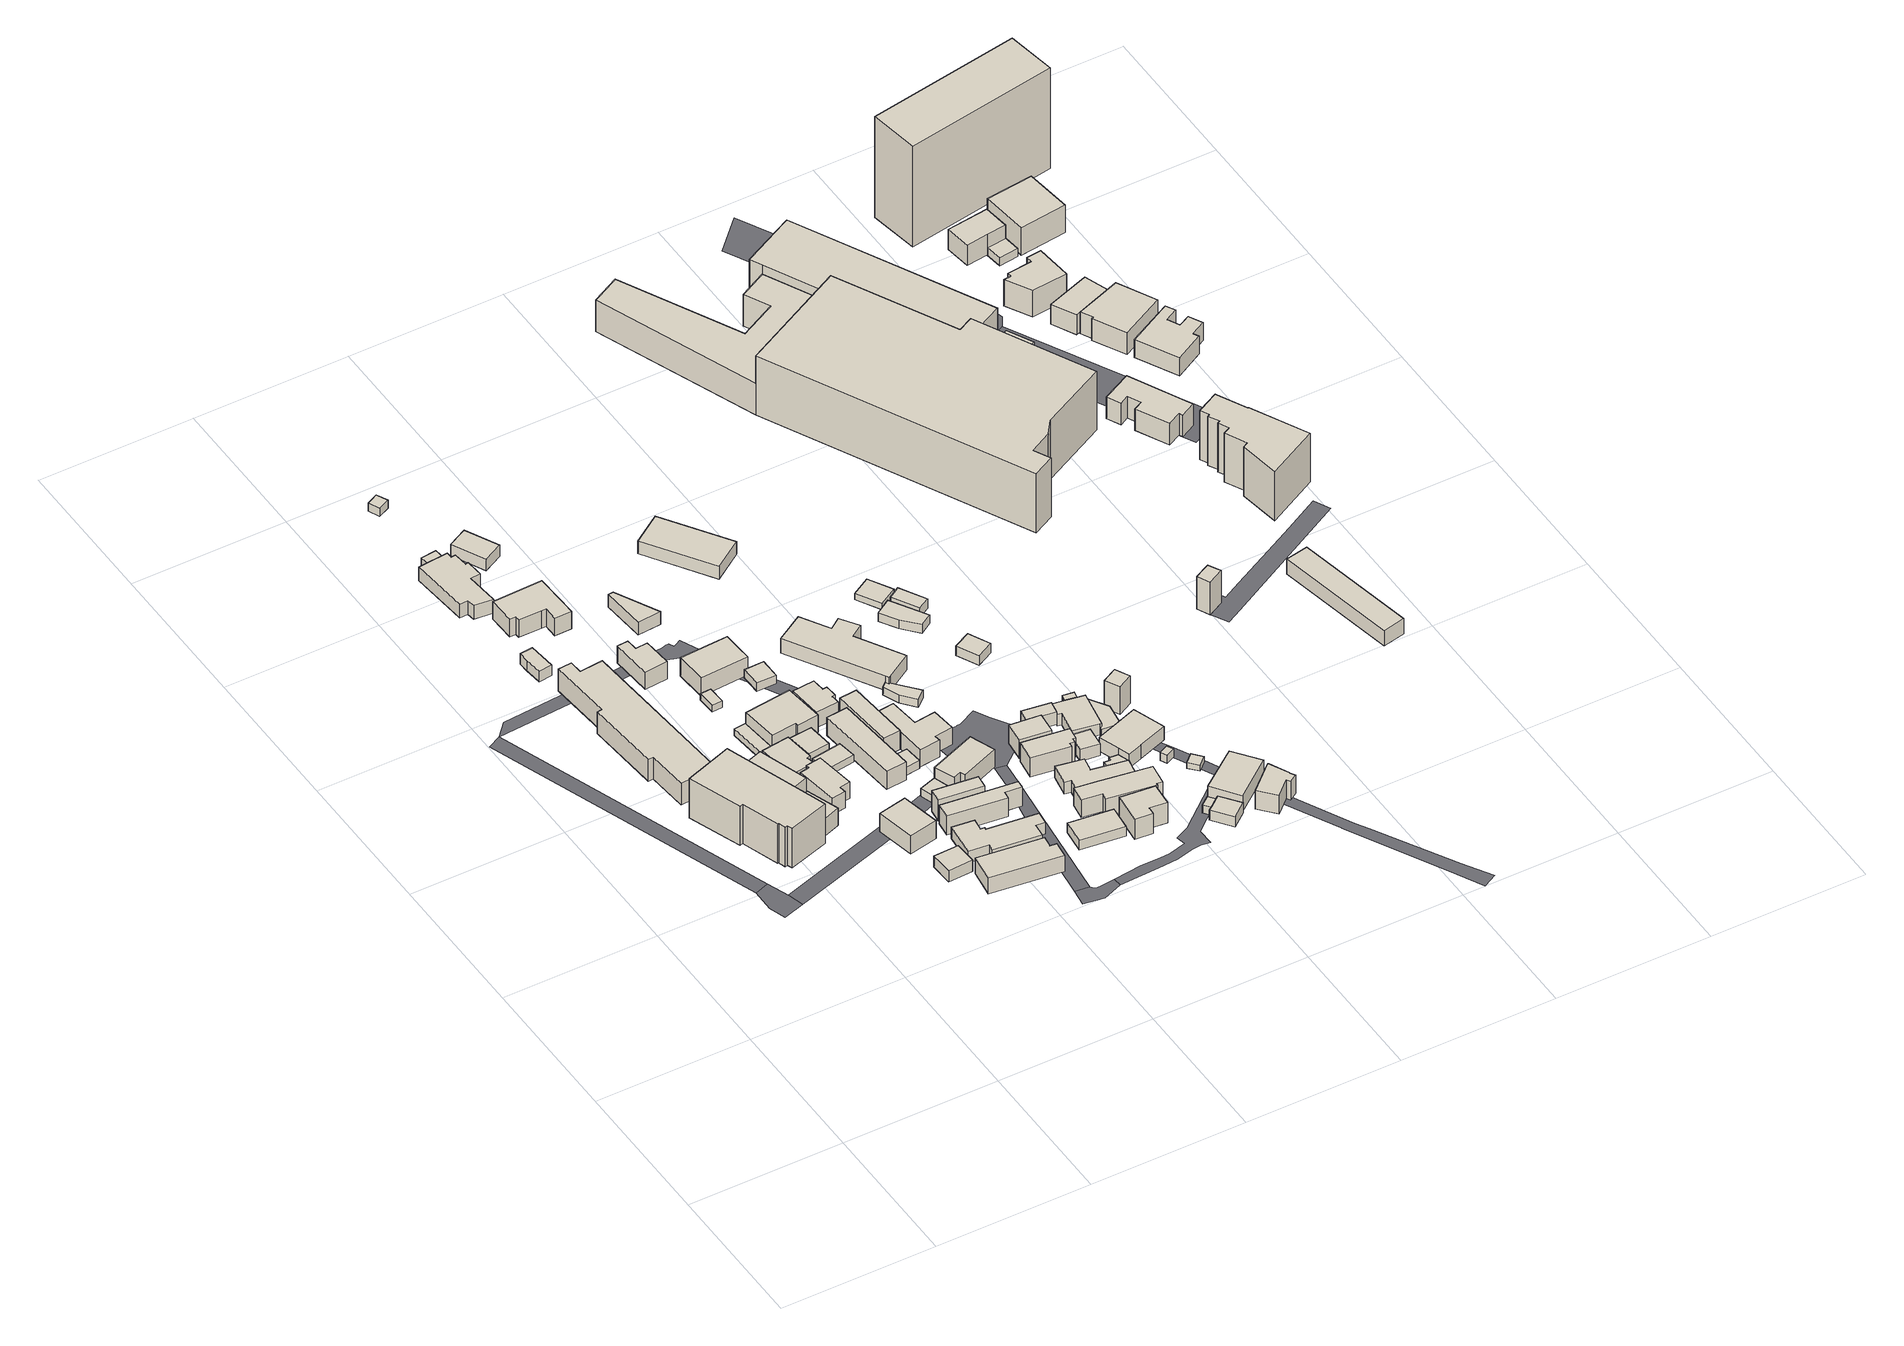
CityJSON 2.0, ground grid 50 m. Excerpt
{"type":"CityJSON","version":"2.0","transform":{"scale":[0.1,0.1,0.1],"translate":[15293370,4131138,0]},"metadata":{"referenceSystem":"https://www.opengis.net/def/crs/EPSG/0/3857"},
"CityObjects":{
"building1":{"type":"Building","attributes":{"measured_height":20.7,"year_of_construction":1970,"storeys_above_ground":4,"usage":"宿泊施設","districts_and_zones_type":"商業地域"},"geometry":[{"type":"Solid","lod":"1","boundaries":[[[[0,1,2,3,4,5,6,7,8,9,10,11]],[[0,11,12,13]],[[11,10,14,12]],[[10,9,15,14]],[[9,8,16,15]],[[8,7,17,16]],[[7,6,18,17]],[[6,5,19,18]],[[5,4,20,19]],[[4,3,21,20]],[[3,2,22,21]],[[2,1,23,22]],[[1,0,13,23]],[[13,12,14,15,16,17,18,19,20,21,22,23]]]]}]},
"building2":{"type":"Building","attributes":{"measured_height":8.9,"year_of_construction":1987,"storeys_above_ground":2,"usage":"宿泊施設","districts_and_zones_type":"商業地域"},"geometry":[{"type":"Solid","lod":"1","boundaries":[[[[24,25,26,27,28,29,30,31,32,33]],[[24,33,34,35]],[[33,32,36,34]],[[32,31,37,36]],[[31,30,38,37]],[[30,29,39,38]],[[29,28,40,39]],[[28,27,41,40]],[[27,26,42,41]],[[26,25,43,42]],[[25,24,35,43]],[[35,34,36,37,38,39,40,41,42,43]]]]}]},
"building3":{"type":"Building","attributes":{"measured_height":4.2,"year_of_construction":1978,"storeys_above_ground":2,"usage":"住宅","districts_and_zones_type":"商業地域"},"geometry":[{"type":"Solid","lod":"1","boundaries":[[[[44,45,46,47,48]],[[44,48,49,50]],[[48,47,51,49]],[[47,46,52,51]],[[46,45,53,52]],[[45,44,50,53]],[[50,49,51,52,53]]]]}]},
"building4":{"type":"Building","attributes":{"measured_height":11,"year_of_construction":1960,"storeys_above_ground":2,"usage":"業務施設","districts_and_zones_type":"商業地域"},"geometry":[{"type":"Solid","lod":"1","boundaries":[[[[54,55,56,57]],[[54,57,58,59]],[[57,56,60,58]],[[56,55,61,60]],[[55,54,59,61]],[[59,58,60,61]]]]}]},
"building5":{"type":"Building","attributes":{"measured_height":10.6,"year_of_construction":1967,"storeys_above_ground":2,"usage":"業務施設","districts_and_zones_type":"商業地域"},"geometry":[{"type":"Solid","lod":"1","boundaries":[[[[62,63,64,65]],[[62,65,66,67]],[[65,64,68,66]],[[64,63,69,68]],[[63,62,67,69]],[[67,66,68,69]]]]}]},
"building6":{"type":"Building","attributes":{"measured_height":8.3},"geometry":[{"type":"Solid","lod":"1","boundaries":[[[[70,71,72,73,74,75,76,77,78,79,80,81]],[[70,81,82,83]],[[81,80,84,82]],[[80,79,85,84]],[[79,78,86,85]],[[78,77,87,86]],[[77,76,88,87]],[[76,75,89,88]],[[75,74,90,89]],[[74,73,91,90]],[[73,72,92,91]],[[72,71,93,92]],[[71,70,83,93]],[[83,82,84,85,86,87,88,89,90,91,92,93]]]]}]},
"building7":{"type":"Building","attributes":{"measured_height":3.2},"geometry":[{"type":"Solid","lod":"1","boundaries":[[[[94,95,96,97]],[[94,97,98,99]],[[97,96,100,98]],[[96,95,101,100]],[[95,94,99,101]],[[99,98,100,101]]]]}]},
"building8":{"type":"Building","attributes":{"measured_height":7.7,"year_of_construction":1995,"storeys_above_ground":2,"usage":"住宅","districts_and_zones_type":"商業地域"},"geometry":[{"type":"Solid","lod":"1","boundaries":[[[[102,103,104,105,106,107,108,109,110]],[[102,110,111,112]],[[110,109,113,111]],[[109,108,114,113]],[[108,107,115,114]],[[107,106,116,115]],[[106,105,117,116]],[[105,104,118,117]],[[104,103,119,118]],[[103,102,112,119]],[[112,111,113,114,115,116,117,118,119]]]]}]},
"building9":{"type":"Building","attributes":{"measured_height":6.5,"year_of_construction":1982,"storeys_above_ground":2,"usage":"住宅","districts_and_zones_type":"商業地域"},"geometry":[{"type":"Solid","lod":"1","boundaries":[[[[120,121,122,123,124,125,126,127]],[[120,127,128,129]],[[127,126,130,128]],[[126,125,131,130]],[[125,124,132,131]],[[124,123,133,132]],[[123,122,134,133]],[[122,121,135,134]],[[121,120,129,135]],[[129,128,130,131,132,133,134,135]]]]}]},
"building10":{"type":"Building","attributes":{"measured_height":4.7,"year_of_construction":1951,"storeys_above_ground":1,"usage":"住宅","districts_and_zones_type":"商業地域"},"geometry":[{"type":"Solid","lod":"1","boundaries":[[[[136,137,138,139]],[[136,139,140,141]],[[139,138,142,140]],[[138,137,143,142]],[[137,136,141,143]],[[141,140,142,143]]]]}]},
"building11":{"type":"Building","attributes":{"measured_height":4.7,"year_of_construction":1953,"storeys_above_ground":1,"usage":"住宅","districts_and_zones_type":"商業地域"},"geometry":[{"type":"Solid","lod":"1","boundaries":[[[[144,145,146,147,148,149,150,151]],[[144,151,152,153]],[[151,150,154,152]],[[150,149,155,154]],[[149,148,156,155]],[[148,147,157,156]],[[147,146,158,157]],[[146,145,159,158]],[[145,144,153,159]],[[153,152,154,155,156,157,158,159]]]]}]},
"building12":{"type":"Building","attributes":{"measured_height":4,"storeys_above_ground":1,"usage":"住宅","districts_and_zones_type":"商業地域"},"geometry":[{"type":"Solid","lod":"1","boundaries":[[[[160,161,162,163]],[[160,163,164,165]],[[163,162,166,164]],[[162,161,167,166]],[[161,160,165,167]],[[165,164,166,167]]]]}]},
"building13":{"type":"Building","attributes":{"measured_height":7.6,"year_of_construction":2010,"storeys_above_ground":2,"usage":"住宅","districts_and_zones_type":"商業地域"},"geometry":[{"type":"Solid","lod":"1","boundaries":[[[[168,169,170,171]],[[168,171,172,173]],[[171,170,174,172]],[[170,169,175,174]],[[169,168,173,175]],[[173,172,174,175]]]]}]},
"building14":{"type":"Building","attributes":{"measured_height":6.5,"year_of_construction":2006,"storeys_above_ground":2,"usage":"業務施設","districts_and_zones_type":"商業地域"},"geometry":[{"type":"Solid","lod":"1","boundaries":[[[[176,177,178,179,180,181]],[[176,181,182,183]],[[181,180,184,182]],[[180,179,185,184]],[[179,178,186,185]],[[178,177,187,186]],[[177,176,183,187]],[[183,182,184,185,186,187]]]]}]},
"building15":{"type":"Building","attributes":{"measured_height":2.4,"year_of_construction":1962,"storeys_above_ground":1,"usage":"運輸倉庫施設","districts_and_zones_type":"商業地域"},"geometry":[{"type":"Solid","lod":"1","boundaries":[[[[188,189,190,191]],[[188,191,192,193]],[[191,190,194,192]],[[190,189,195,194]],[[189,188,193,195]],[[193,192,194,195]]]]}]},
"building16":{"type":"Building","attributes":{"measured_height":2.5,"storeys_above_ground":1,"usage":"住宅","districts_and_zones_type":"商業地域"},"geometry":[{"type":"Solid","lod":"1","boundaries":[[[[196,197,198,199]],[[196,199,200,201]],[[199,198,202,200]],[[198,197,203,202]],[[197,196,201,203]],[[201,200,202,203]]]]}]},
"building17":{"type":"Building","attributes":{"measured_height":4.8},"geometry":[{"type":"Solid","lod":"1","boundaries":[[[[204,205,206,207]],[[204,207,208,209]],[[207,206,210,208]],[[206,205,211,210]],[[205,204,209,211]],[[209,208,210,211]]]]}]},
"building18":{"type":"Building","attributes":{"measured_height":4.6,"year_of_construction":1963,"storeys_above_ground":1,"usage":"住宅","districts_and_zones_type":"商業地域"},"geometry":[{"type":"Solid","lod":"1","boundaries":[[[[212,145,144,213]],[[212,213,214,215]],[[213,144,216,214]],[[144,145,217,216]],[[145,212,215,217]],[[215,214,216,217]]]]}]},
"building19":{"type":"Building","attributes":{"measured_height":3.5,"year_of_construction":1953,"storeys_above_ground":1,"usage":"住宅","districts_and_zones_type":"商業地域"},"geometry":[{"type":"Solid","lod":"1","boundaries":[[[[218,219,220,221]],[[218,221,222,223]],[[221,220,224,222]],[[220,219,225,224]],[[219,218,223,225]],[[223,222,224,225]]]]}]},
"building20":{"type":"Building","attributes":{"measured_height":8.3,"year_of_construction":1972,"storeys_above_ground":2,"usage":"住宅","districts_and_zones_type":"商業地域"},"geometry":[{"type":"Solid","lod":"1","boundaries":[[[[226,227,228,229,230,231]],[[226,231,232,233]],[[231,230,234,232]],[[230,229,235,234]],[[229,228,236,235]],[[228,227,237,236]],[[227,226,233,237]],[[233,232,234,235,236,237]]]]}]},
"building21":{"type":"Building","attributes":{"measured_height":7.4},"geometry":[{"type":"Solid","lod":"1","boundaries":[[[[238,239,240,241,242,243]],[[238,243,244,245]],[[243,242,246,244]],[[242,241,247,246]],[[241,240,248,247]],[[240,239,249,248]],[[239,238,245,249]],[[245,244,246,247,248,249]]]]}]},
"building22":{"type":"Building","attributes":{"measured_height":8.8,"year_of_construction":1980,"storeys_above_ground":2,"usage":"住宅","districts_and_zones_type":"商業地域"},"geometry":[{"type":"Solid","lod":"1","boundaries":[[[[250,251,252,253]],[[250,253,254,255]],[[253,252,256,254]],[[252,251,257,256]],[[251,250,255,257]],[[255,254,256,257]]]]}]},
"building23":{"type":"Building","attributes":{"measured_height":6.9,"year_of_construction":1973,"storeys_above_ground":2,"usage":"住宅","districts_and_zones_type":"商業地域"},"geometry":[{"type":"Solid","lod":"1","boundaries":[[[[258,259,260,261]],[[258,261,262,263]],[[261,260,264,262]],[[260,259,265,264]],[[259,258,263,265]],[[263,262,264,265]]]]}]},
"building24":{"type":"Building","attributes":{"measured_height":8.4},"geometry":[{"type":"Solid","lod":"1","boundaries":[[[[266,267,268,269,270,271,272,273,274,275,276,277]],[[266,277,278,279]],[[277,276,280,278]],[[276,275,281,280]],[[275,274,282,281]],[[274,273,283,282]],[[273,272,284,283]],[[272,271,285,284]],[[271,270,286,285]],[[270,269,287,286]],[[269,268,288,287]],[[268,267,289,288]],[[267,266,279,289]],[[279,278,280,281,282,283,284,285,286,287,288,289]]]]}]},
"building25":{"type":"Building","attributes":{"measured_height":5.4,"year_of_construction":1929,"storeys_above_ground":1,"usage":"住宅","districts_and_zones_type":"商業地域"},"geometry":[{"type":"Solid","lod":"1","boundaries":[[[[290,291,292,293]],[[290,293,294,295]],[[293,292,296,294]],[[292,291,297,296]],[[291,290,295,297]],[[295,294,296,297]]]]}]},
"building26":{"type":"Building","attributes":{"measured_height":3.2},"geometry":[{"type":"Solid","lod":"1","boundaries":[[[[298,299,300,301]],[[298,301,302,303]],[[301,300,304,302]],[[300,299,305,304]],[[299,298,303,305]],[[303,302,304,305]]]]}]},
"building27":{"type":"Building","attributes":{"measured_height":9.3,"year_of_construction":2003,"storeys_above_ground":2,"usage":"住宅","districts_and_zones_type":"商業地域"},"geometry":[{"type":"Solid","lod":"1","boundaries":[[[[306,307,308,309]],[[306,309,310,311]],[[309,308,312,310]],[[308,307,313,312]],[[307,306,311,313]],[[311,310,312,313]]]]}]},
"building28":{"type":"Building","attributes":{"measured_height":7.7,"year_of_construction":1984,"storeys_above_ground":2,"usage":"住宅","districts_and_zones_type":"商業地域"},"geometry":[{"type":"Solid","lod":"1","boundaries":[[[[314,315,316,317,318,319]],[[314,319,320,321]],[[319,318,322,320]],[[318,317,323,322]],[[317,316,324,323]],[[316,315,325,324]],[[315,314,321,325]],[[321,320,322,323,324,325]]]]}]},
"building29":{"type":"Building","attributes":{"storeys_above_ground":2,"usage":"住宅","districts_and_zones_type":"商業地域"},"geometry":[{"type":"Solid","lod":"1","boundaries":[[[[326,327,328,329]],[[326,329,330,331]],[[329,328,332,330]],[[328,327,333,332]],[[327,326,331,333]],[[331,330,332,333]]]]}]},
"building30":{"type":"Building","attributes":{"measured_height":3.9},"geometry":[{"type":"Solid","lod":"1","boundaries":[[[[334,335,336,337]],[[334,337,338,339]],[[337,336,340,338]],[[336,335,341,340]],[[335,334,339,341]],[[339,338,340,341]]]]}]},
"building31":{"type":"Building","attributes":{"measured_height":6.7,"year_of_construction":1960,"storeys_above_ground":1,"usage":"住宅","districts_and_zones_type":"商業地域"},"geometry":[{"type":"Solid","lod":"1","boundaries":[[[[342,343,344,345,346,347,348,349]],[[342,349,350,351]],[[349,348,352,350]],[[348,347,353,352]],[[347,346,354,353]],[[346,345,355,354]],[[345,344,356,355]],[[344,343,357,356]],[[343,342,351,357]],[[351,350,352,353,354,355,356,357]]]]}]},
"building32":{"type":"Building","attributes":{"measured_height":7.7},"geometry":[{"type":"Solid","lod":"1","boundaries":[[[[358,359,360,361]],[[358,361,362,363]],[[361,360,364,362]],[[360,359,365,364]],[[359,358,363,365]],[[363,362,364,365]]]]}]},
"building33":{"type":"Building","attributes":{"measured_height":8.3},"geometry":[{"type":"Solid","lod":"1","boundaries":[[[[366,367,368,369,370,371]],[[366,371,372,373]],[[371,370,374,372]],[[370,369,375,374]],[[369,368,376,375]],[[368,367,377,376]],[[367,366,373,377]],[[373,372,374,375,376,377]]]]}]},
"building34":{"type":"Building","attributes":{"measured_height":7.1},"geometry":[{"type":"Solid","lod":"1","boundaries":[[[[378,379,380,381,382,383,384,385,386]],[[378,386,387,388]],[[386,385,389,387]],[[385,384,390,389]],[[384,383,391,390]],[[383,382,392,391]],[[382,381,393,392]],[[381,380,394,393]],[[380,379,395,394]],[[379,378,388,395]],[[388,387,389,390,391,392,393,394,395]]]]}]},
"building35":{"type":"Building","attributes":{"measured_height":4.7,"year_of_construction":1949,"storeys_above_ground":1,"usage":"住宅","districts_and_zones_type":"商業地域"},"geometry":[{"type":"Solid","lod":"1","boundaries":[[[[396,397,398,399]],[[396,399,400,401]],[[399,398,402,400]],[[398,397,403,402]],[[397,396,401,403]],[[401,400,402,403]]]]}]},
"building36":{"type":"Building","attributes":{"measured_height":5.8,"year_of_construction":1981,"storeys_above_ground":1,"usage":"運輸倉庫施設","districts_and_zones_type":"商業地域"},"geometry":[{"type":"Solid","lod":"1","boundaries":[[[[404,405,406,407,408,409,410,411,412,413]],[[404,413,414,415]],[[413,412,416,414]],[[412,411,417,416]],[[411,410,418,417]],[[410,409,419,418]],[[409,408,420,419]],[[408,407,421,420]],[[407,406,422,421]],[[406,405,423,422]],[[405,404,415,423]],[[415,414,416,417,418,419,420,421,422,423]]]]}]},
"building37":{"type":"Building","attributes":{"measured_height":3.3,"storeys_above_ground":1,"usage":"運輸倉庫施設","districts_and_zones_type":"商業地域"},"geometry":[{"type":"Solid","lod":"1","boundaries":[[[[424,425,426,427,428,429,430]],[[424,430,431,432]],[[430,429,433,431]],[[429,428,434,433]],[[428,427,435,434]],[[427,426,436,435]],[[426,425,437,436]],[[425,424,432,437]],[[432,431,433,434,435,436,437]]]]}]},
"building38":{"type":"Building","attributes":{"measured_height":5.3,"year_of_construction":2021,"storeys_above_ground":1,"usage":"運輸倉庫施設","districts_and_zones_type":"商業地域"},"geometry":[{"type":"Solid","lod":"1","boundaries":[[[[438,439,440,441]],[[438,441,442,443]],[[441,440,444,442]],[[440,439,445,444]],[[439,438,443,445]],[[443,442,444,445]]]]}]},
"building39":{"type":"Building","attributes":{"measured_height":8.7,"year_of_construction":2016,"storeys_above_ground":2,"usage":"住宅","districts_and_zones_type":"商業地域"},"geometry":[{"type":"Solid","lod":"1","boundaries":[[[[446,447,448,449,450,451]],[[446,451,452,453]],[[451,450,454,452]],[[450,449,455,454]],[[449,448,456,455]],[[448,447,457,456]],[[447,446,453,457]],[[453,452,454,455,456,457]]]]}]},
"building40":{"type":"Building","attributes":{"measured_height":8.8,"year_of_construction":1955,"storeys_above_ground":2,"usage":"住宅","districts_and_zones_type":"商業地域"},"geometry":[{"type":"Solid","lod":"1","boundaries":[[[[458,459,460,461,462,463,464,465]],[[458,465,466,467]],[[465,464,468,466]],[[464,463,469,468]],[[463,462,470,469]],[[462,461,471,470]],[[461,460,472,471]],[[460,459,473,472]],[[459,458,467,473]],[[467,466,468,469,470,471,472,473]]]]}]},
"building41":{"type":"Building","attributes":{"measured_height":7.7,"year_of_construction":1965,"storeys_above_ground":2,"usage":"住宅","districts_and_zones_type":"商業地域"},"geometry":[{"type":"Solid","lod":"1","boundaries":[[[[474,475,476,477,478,479,480,481,482]],[[474,482,483,484]],[[482,481,485,483]],[[481,480,486,485]],[[480,479,487,486]],[[479,478,488,487]],[[478,477,489,488]],[[477,476,490,489]],[[476,475,491,490]],[[475,474,484,491]],[[484,483,485,486,487,488,489,490,491]]]]}]},
"building42":{"type":"Building","attributes":{"measured_height":9,"year_of_construction":1980,"storeys_above_ground":2,"usage":"住宅","districts_and_zones_type":"商業地域"},"geometry":[{"type":"Solid","lod":"1","boundaries":[[[[492,493,494,495]],[[492,495,496,497]],[[495,494,498,496]],[[494,493,499,498]],[[493,492,497,499]],[[497,496,498,499]]]]}]},
"building43":{"type":"Building","attributes":{"measured_height":5.8,"year_of_construction":2016,"storeys_above_ground":1,"usage":"住宅","districts_and_zones_type":"商業地域"},"geometry":[{"type":"Solid","lod":"1","boundaries":[[[[500,501,502,503,504,505,506,507]],[[500,507,508,509]],[[507,506,510,508]],[[506,505,511,510]],[[505,504,512,511]],[[504,503,513,512]],[[503,502,514,513]],[[502,501,515,514]],[[501,500,509,515]],[[509,508,510,511,512,513,514,515]]]]}]},
"building44":{"type":"Building","attributes":{"measured_height":4.7,"year_of_construction":1980,"storeys_above_ground":2,"usage":"住宅","districts_and_zones_type":"商業地域"},"geometry":[{"type":"Solid","lod":"1","boundaries":[[[[516,517,518,519]],[[516,519,520,521]],[[519,518,522,520]],[[518,517,523,522]],[[517,516,521,523]],[[521,520,522,523]]]]}]},
"building45":{"type":"Building","attributes":{"measured_height":4.7,"year_of_construction":1968,"storeys_above_ground":2,"usage":"住宅","districts_and_zones_type":"商業地域"},"geometry":[{"type":"Solid","lod":"1","boundaries":[[[[524,525,526,527]],[[524,527,528,529]],[[527,526,530,528]],[[526,525,531,530]],[[525,524,529,531]],[[529,528,530,531]]]]}]},
"building46":{"type":"Building","attributes":{"measured_height":2.8,"storeys_above_ground":1,"usage":"住宅","districts_and_zones_type":"商業地域"},"geometry":[{"type":"Solid","lod":"1","boundaries":[[[[532,533,534,535,536,537]],[[532,537,538,539]],[[537,536,540,538]],[[536,535,541,540]],[[535,534,542,541]],[[534,533,543,542]],[[533,532,539,543]],[[539,538,540,541,542,543]]]]}]},
"building47":{"type":"Building","attributes":{"measured_height":3.3,"year_of_construction":1964,"storeys_above_ground":1,"usage":"住宅","districts_and_zones_type":"商業地域"},"geometry":[{"type":"Solid","lod":"1","boundaries":[[[[544,545,546,547]],[[544,547,548,549]],[[547,546,550,548]],[[546,545,551,550]],[[545,544,549,551]],[[549,548,550,551]]]]}]},
"building48":{"type":"Building","attributes":{"measured_height":3.5,"year_of_construction":1964,"storeys_above_ground":1,"usage":"運輸倉庫施設","districts_and_zones_type":"商業地域"},"geometry":[{"type":"Solid","lod":"1","boundaries":[[[[552,553,554,555,556]],[[552,556,557,558]],[[556,555,559,557]],[[555,554,560,559]],[[554,553,561,560]],[[553,552,558,561]],[[558,557,559,560,561]]]]}]},
"building49":{"type":"Building","attributes":{"measured_height":5.1,"year_of_construction":1953,"storeys_above_ground":1,"usage":"住宅","districts_and_zones_type":"商業地域"},"geometry":[{"type":"Solid","lod":"1","boundaries":[[[[562,563,564,545,544,565]],[[562,565,566,567]],[[565,544,568,566]],[[544,545,569,568]],[[545,564,570,569]],[[564,563,571,570]],[[563,562,567,571]],[[567,566,568,569,570,571]]]]}]},
"building50":{"type":"Building","attributes":{"measured_height":5,"year_of_construction":1950,"storeys_above_ground":1,"usage":"住宅","districts_and_zones_type":"商業地域"},"geometry":[{"type":"Solid","lod":"1","boundaries":[[[[572,573,574,575,576,577,517,516,578]],[[572,578,579,580]],[[578,516,581,579]],[[516,517,582,581]],[[517,577,583,582]],[[577,576,584,583]],[[576,575,585,584]],[[575,574,586,585]],[[574,573,587,586]],[[573,572,580,587]],[[580,579,581,582,583,584,585,586,587]]]]}]},
"building51":{"type":"Building","attributes":{"measured_height":2.9,"year_of_construction":1965,"storeys_above_ground":1,"usage":"運輸倉庫施設","districts_and_zones_type":"商業地域"},"geometry":[{"type":"Solid","lod":"1","boundaries":[[[[588,589,590,591]],[[588,591,592,593]],[[591,590,594,592]],[[590,589,595,594]],[[589,588,593,595]],[[593,592,594,595]]]]}]},
"building52":{"type":"Building","attributes":{"measured_height":3.8,"storeys_above_ground":1,"usage":"運輸倉庫施設","districts_and_zones_type":"商業地域"},"geometry":[{"type":"Solid","lod":"1","boundaries":[[[[596,597,598,599]],[[596,599,600,601]],[[599,598,602,600]],[[598,597,603,602]],[[597,596,601,603]],[[601,600,602,603]]]]}]},
"building53":{"type":"Building","attributes":{"measured_height":7.2,"year_of_construction":1969,"storeys_above_ground":2,"usage":"住宅","districts_and_zones_type":"商業地域"},"geometry":[{"type":"Solid","lod":"1","boundaries":[[[[604,605,606,533,532,607,608]],[[604,608,609,610]],[[608,607,611,609]],[[607,532,612,611]],[[532,533,613,612]],[[533,606,614,613]],[[606,605,615,614]],[[605,604,610,615]],[[610,609,611,612,613,614,615]]]]}]},
"building54":{"type":"Building","attributes":{"measured_height":4.4},"geometry":[{"type":"Solid","lod":"1","boundaries":[[[[616,617,618,619]],[[616,619,620,621]],[[619,618,622,620]],[[618,617,623,622]],[[617,616,621,623]],[[621,620,622,623]]]]}]},
"building55":{"type":"Building","attributes":{"measured_height":3.9,"year_of_construction":1993,"storeys_above_ground":1,"usage":"運輸倉庫施設","districts_and_zones_type":"商業地域"},"geometry":[{"type":"Solid","lod":"1","boundaries":[[[[624,625,626,627]],[[624,627,628,629]],[[627,626,630,628]],[[626,625,631,630]],[[625,624,629,631]],[[629,628,630,631]]]]}]},
"building56":{"type":"Building","attributes":{"measured_height":3.7,"storeys_above_ground":1,"usage":"住宅","districts_and_zones_type":"商業地域"},"geometry":[{"type":"Solid","lod":"1","boundaries":[[[[632,633,634,574,573,572]],[[632,572,635,636]],[[572,573,637,635]],[[573,574,638,637]],[[574,634,639,638]],[[634,633,640,639]],[[633,632,636,640]],[[636,635,637,638,639,640]]]]}]},
"building57":{"type":"Building","attributes":{"measured_height":2.1},"geometry":[{"type":"Solid","lod":"1","boundaries":[[[[641,642,643,644]],[[641,644,645,646]],[[644,643,647,645]],[[643,642,648,647]],[[642,641,646,648]],[[646,645,647,648]]]]}]},
"building58":{"type":"Building","attributes":{"measured_height":2.4,"storeys_above_ground":1,"usage":"住宅","districts_and_zones_type":"商業地域"},"geometry":[{"type":"Solid","lod":"1","boundaries":[[[[649,650,651,652]],[[649,652,653,654]],[[652,651,655,653]],[[651,650,656,655]],[[650,649,654,656]],[[654,653,655,656]]]]}]},
"building59":{"type":"Building","attributes":{"measured_height":7.4},"geometry":[{"type":"Solid","lod":"1","boundaries":[[[[657,658,659,660]],[[657,660,661,662]],[[660,659,663,661]],[[659,658,664,663]],[[658,657,662,664]],[[662,661,663,664]]]]}]},
"building60":{"type":"Building","attributes":{"measured_height":10.6,"storeys_above_ground":1,"usage":"運輸倉庫施設","districts_and_zones_type":"商業地域"},"geometry":[{"type":"Solid","lod":"1","boundaries":[[[[665,666,667,668]],[[665,668,669,670]],[[668,667,671,669]],[[667,666,672,671]],[[666,665,670,672]],[[670,669,671,672]]]]}]},
"building61":{"type":"Building","attributes":{"measured_height":7.1,"year_of_construction":1994,"storeys_above_ground":2,"usage":"住宅","districts_and_zones_type":"商業地域"},"geometry":[{"type":"Solid","lod":"1","boundaries":[[[[673,674,675,676,677,678,679,680,681]],[[673,681,682,683]],[[681,680,684,682]],[[680,679,685,684]],[[679,678,686,685]],[[678,677,687,686]],[[677,676,688,687]],[[676,675,689,688]],[[675,674,690,689]],[[674,673,683,690]],[[683,682,684,685,686,687,688,689,690]]]]}]},
"building62":{"type":"Building","attributes":{"measured_height":13.9},"geometry":[{"type":"Solid","lod":"1","boundaries":[[[[691,692,693,694,695,696,697,698]],[[691,698,699,700]],[[698,697,701,699]],[[697,696,702,701]],[[696,695,703,702]],[[695,694,704,703]],[[694,693,705,704]],[[693,692,706,705]],[[692,691,700,706]],[[700,699,701,702,703,704,705,706]]]]}]},
"building63":{"type":"Building","attributes":{"measured_height":12,"storeys_above_ground":1,"usage":"運輸倉庫施設","districts_and_zones_type":"商業地域"},"geometry":[{"type":"Solid","lod":"1","boundaries":[[[[707,708,709,710]],[[707,710,711,712]],[[710,709,713,711]],[[709,708,714,713]],[[708,707,712,714]],[[712,711,713,714]]]]}]},
"building64":{"type":"Building","attributes":{"measured_height":32.6},"geometry":[{"type":"Solid","lod":"1","boundaries":[[[[715,716,717,718,719,720,721,722,696,695]],[[715,695,723,724]],[[695,696,725,723]],[[696,722,726,725]],[[722,721,727,726]],[[721,720,728,727]],[[720,719,729,728]],[[719,718,730,729]],[[718,717,731,730]],[[717,716,732,731]],[[716,715,724,732]],[[724,723,725,726,727,728,729,730,731,732]]]]}]},
"building65":{"type":"Building","attributes":{"measured_height":16},"geometry":[{"type":"Solid","lod":"1","boundaries":[[[[733,734,735,736,737,738,739]],[[733,739,740,741]],[[739,738,742,740]],[[738,737,743,742]],[[737,736,744,743]],[[736,735,745,744]],[[735,734,746,745]],[[734,733,741,746]],[[741,740,742,743,744,745,746]]]]}]},
"building66":{"type":"Building","attributes":{"measured_height":6.3,"year_of_construction":2014,"storeys_above_ground":1,"usage":"官公庁施設","districts_and_zones_type":"商業地域"},"geometry":[{"type":"Solid","lod":"1","boundaries":[[[[747,748,749,750]],[[747,750,751,752]],[[750,749,753,751]],[[749,748,754,753]],[[748,747,752,754]],[[752,751,753,754]]]]}]},
"building67":{"type":"Building","attributes":{"measured_height":8.3},"geometry":[{"type":"Solid","lod":"1","boundaries":[[[[755,756,757,758]],[[755,758,759,760]],[[758,757,761,759]],[[757,756,762,761]],[[756,755,760,762]],[[760,759,761,762]]]]}]},
"building68":{"type":"Building","attributes":{"measured_height":9.4,"year_of_construction":2009,"storeys_above_ground":2,"usage":"住宅","districts_and_zones_type":"商業地域"},"geometry":[{"type":"Solid","lod":"1","boundaries":[[[[763,764,765,766,767,768,769,770,771,772]],[[763,772,773,774]],[[772,771,775,773]],[[771,770,776,775]],[[770,769,777,776]],[[769,768,778,777]],[[768,767,779,778]],[[767,766,780,779]],[[766,765,781,780]],[[765,764,782,781]],[[764,763,774,782]],[[774,773,775,776,777,778,779,780,781,782]]]]}]},
"building69":{"type":"Building","attributes":{"measured_height":22.5},"geometry":[{"type":"Solid","lod":"1","boundaries":[[[[783,784,785,786,787,788,789,790,791,792,793,794,795,796,797,798]],[[783,798,799,800]],[[798,797,801,799]],[[797,796,802,801]],[[796,795,803,802]],[[795,794,804,803]],[[794,793,805,804]],[[793,792,806,805]],[[792,791,807,806]],[[791,790,808,807]],[[790,789,809,808]],[[789,788,810,809]],[[788,787,811,810]],[[787,786,812,811]],[[786,785,813,812]],[[785,784,814,813]],[[784,783,800,814]],[[800,799,801,802,803,804,805,806,807,808,809,810,811,812,813,814]]]]}]},
"building70":{"type":"Building","attributes":{"measured_height":11.2,"year_of_construction":2013,"storeys_above_ground":3,"usage":"業務施設","districts_and_zones_type":"商業地域"},"geometry":[{"type":"Solid","lod":"1","boundaries":[[[[815,816,817,818,819,820,821,822]],[[815,822,823,824]],[[822,821,825,823]],[[821,820,826,825]],[[820,819,827,826]],[[819,818,828,827]],[[818,817,829,828]],[[817,816,830,829]],[[816,815,824,830]],[[824,823,825,826,827,828,829,830]]]]}]},
"building71":{"type":"Building","attributes":{"measured_height":8.8,"year_of_construction":1964,"storeys_above_ground":2,"usage":"住宅","districts_and_zones_type":"商業地域"},"geometry":[{"type":"Solid","lod":"1","boundaries":[[[[831,832,833,834]],[[831,834,835,836]],[[834,833,837,835]],[[833,832,838,837]],[[832,831,836,838]],[[836,835,837,838]]]]}]},
"building72":{"type":"Building","attributes":{"measured_height":8.4,"year_of_construction":2006,"storeys_above_ground":2,"usage":"住宅","districts_and_zones_type":"商業地域"},"geometry":[{"type":"Solid","lod":"1","boundaries":[[[[839,840,841,842,843]],[[839,843,844,845]],[[843,842,846,844]],[[842,841,847,846]],[[841,840,848,847]],[[840,839,845,848]],[[845,844,846,847,848]]]]}]},
"building73":{"type":"Building","attributes":{"measured_height":9.7},"geometry":[{"type":"Solid","lod":"1","boundaries":[[[[849,850,851,852,853,854]],[[849,854,855,856]],[[854,853,857,855]],[[853,852,858,857]],[[852,851,859,858]],[[851,850,860,859]],[[850,849,856,860]],[[856,855,857,858,859,860]]]]}]},
"building74":{"type":"Building","attributes":{"measured_height":5.1,"storeys_above_ground":1,"usage":"住宅","districts_and_zones_type":"商業地域"},"geometry":[{"type":"Solid","lod":"1","boundaries":[[[[861,862,863,864]],[[861,864,865,866]],[[864,863,867,865]],[[863,862,868,867]],[[862,861,866,868]],[[866,865,867,868]]]]}]},
"building75":{"type":"Building","attributes":{"measured_height":8},"geometry":[{"type":"Solid","lod":"1","boundaries":[[[[869,870,871,872,873,874,875,876,877,878]],[[869,878,879,880]],[[878,877,881,879]],[[877,876,882,881]],[[876,875,883,882]],[[875,874,884,883]],[[874,873,885,884]],[[873,872,886,885]],[[872,871,887,886]],[[871,870,888,887]],[[870,869,880,888]],[[880,879,881,882,883,884,885,886,887,888]]]]}]},
"building76":{"type":"Building","attributes":{"measured_height":23,"year_of_construction":1998,"storeys_above_ground":3,"usage":"住宅","districts_and_zones_type":"商業地域"},"geometry":[{"type":"Solid","lod":"1","boundaries":[[[[889,890,891,892,893]],[[889,893,894,895]],[[893,892,896,894]],[[892,891,897,896]],[[891,890,898,897]],[[890,889,895,898]],[[895,894,896,897,898]]]]}]},
"building77":{"type":"Building","attributes":{"measured_height":37.8,"year_of_construction":2004,"storeys_above_ground":12,"usage":"共同住宅","districts_and_zones_type":"商業地域"},"geometry":[{"type":"Solid","lod":"1","boundaries":[[[[899,900,901,902]],[[899,902,903,904]],[[902,901,905,903]],[[901,900,906,905]],[[900,899,904,906]],[[904,903,905,906]]]]}]},
"building78":{"type":"Building","attributes":{"measured_height":11.3,"year_of_construction":1967,"storeys_above_ground":3,"usage":"商業施設","districts_and_zones_type":"商業地域"},"geometry":[{"type":"Solid","lod":"1","boundaries":[[[[907,908,909,910,911]],[[907,911,912,913]],[[911,910,914,912]],[[910,909,915,914]],[[909,908,916,915]],[[908,907,913,916]],[[913,912,914,915,916]]]]}]},
"road1":{"type":"Road","geometry":[{"type":"MultiSurface","lod":"1","boundaries":[[[917,918,919,920]]]}]},
"road2":{"type":"Road","geometry":[{"type":"MultiSurface","lod":"1","boundaries":[[[921,917,920,922,923,924]]]}]},
"road3":{"type":"Road","geometry":[{"type":"MultiSurface","lod":"1","boundaries":[[[925,926,927,928,921,924,929,930,931]]]}]},
"road4":{"type":"Road","geometry":[{"type":"MultiSurface","lod":"1","boundaries":[[[932,933,934,935,936,937,938,939,918,940,941,942,943,944,945,946,947,948,949,950,951,952,953,954,955,956,957,958,959,960,961,962,963,964,965,966,967]]]}]},
"road5":{"type":"Road","geometry":[{"type":"MultiSurface","lod":"1","boundaries":[[[968,969,970,971,972,973,974,975,976,977]]]}]},
"road6":{"type":"Road","geometry":[{"type":"MultiSurface","lod":"1","boundaries":[[[978,979,980,981,982,969,968,983]]]}]},
"road7":{"type":"Road","geometry":[{"type":"MultiSurface","lod":"1","boundaries":[[[984,985,986,987,988,989,990,956,955,926,925,991,979,978,992]]]}]},
"road8":{"type":"Road","geometry":[{"type":"MultiSurface","lod":"1","boundaries":[[[993,994,995,996,997,998,999,1000,973,972,1001,1002,1003,1004,1005,1006,1007]]]}]},
"road9":{"type":"Road","geometry":[{"type":"MultiSurface","lod":"1","boundaries":[[[1008,1009,1010,1011,1012,1013,1014,1015]]]}]},
"road10":{"type":"Road","geometry":[{"type":"MultiSurface","lod":"1","boundaries":[[[1016,1013,1012,994,993]]]}]},
"road11":{"type":"Road","geometry":[{"type":"MultiSurface","lod":"1","boundaries":[[[1017,1016,993,1018,1019,1020,1021,1022,1023,1024,1025]]]}]},
"road12":{"type":"Road","geometry":[{"type":"MultiSurface","lod":"1","boundaries":[[[1026,1027,1028,1029,1030,1031,1032,1033,1034,1035,1036,1037,1038,1039]]]}]},
"road13":{"type":"Road","geometry":[{"type":"MultiSurface","lod":"1","boundaries":[[[1040,1041,1042,1043]]]}]},
"road14":{"type":"Road","geometry":[{"type":"MultiSurface","lod":"1","boundaries":[[[1044,1040,1043,1045,1046,1047,1048,1049,1050]]]}]},
"road15":{"type":"Road","geometry":[{"type":"MultiSurface","lod":"1","boundaries":[[[1051,1048,1047,1052]]]}]}
},
"vertices":[
[508,1137,81],[544,1031,81],[550,1013,81],[419,973,81],[413,989,81],[405,986,81],[397,1010,81],[394,1009,81],[353,1129,81],[343,1126,81],[281,1297,81],[435,1350,81],[435,1350,227],[508,1137,227],[281,1297,227],[343,1126,227],[353,1129,227],[394,1009,227],[397,1010,227],[405,986,227],[413,989,227],[419,973,227],[550,1013,227],[544,1031,227],
[286,1893,84],[361,1899,84],[404,1361,84],[287,1351,84],[276,1483,84],[260,1482,84],[240,1725,84],[256,1726,84],[239,1932,84],[283,1936,84],[283,1936,165],[286,1893,165],[239,1932,165],[256,1726,165],[240,1725,165],[260,1482,165],[276,1483,165],[287,1351,165],[404,1361,165],[361,1899,165],
[256,1995,84],[213,1991,84],[207,2048,84],[205,2081,84],[247,2085,84],[247,2085,123],[256,1995,123],[205,2081,123],[207,2048,123],[213,1991,123],
[618,1058,82],[544,1031,82],[508,1137,82],[581,1163,82],[581,1163,146],[618,1058,146],[508,1137,146],[544,1031,146],
[600,1200,84],[503,1167,84],[450,1327,84],[547,1360,84],[547,1360,157],[600,1200,157],[450,1327,157],[503,1167,157],
[241,2511,84],[255,2513,84],[260,2466,84],[269,2467,84],[274,2410,84],[241,2408,84],[251,2300,84],[190,2307,84],[187,2332,84],[160,2330,84],[142,2522,84],[239,2531,84],[239,2531,135],[241,2511,135],[142,2522,135],[160,2330,135],[187,2332,135],[190,2307,135],[251,2300,135],[241,2408,135],[274,2410,135],[269,2467,135],[260,2466,135],[255,2513,135],
[235,2538,85],[184,2534,85],[181,2573,85],[231,2578,85],[231,2578,112],[235,2538,112],[181,2573,112],[184,2534,112],
[402,2133,85],[347,2132,85],[346,2177,85],[331,2177,85],[258,2178,85],[258,2192,85],[238,2192,85],[235,2279,85],[397,2284,85],[397,2284,150],[402,2133,150],[235,2279,150],[238,2192,150],[258,2192,150],[258,2178,150],[331,2177,150],[346,2177,150],[347,2132,150],
[703,1136,83],[668,1131,83],[671,1109,83],[626,1102,83],[605,1240,83],[636,1245,83],[635,1257,83],[684,1264,83],[684,1264,144],[703,1136,144],[635,1257,144],[636,1245,144],[605,1240,144],[626,1102,144],[671,1109,144],[668,1131,144],
[838,701,84],[758,697,84],[755,771,84],[835,774,84],[835,774,126],[838,701,126],[755,771,126],[758,697,126],
[664,1394,85],[674,1311,85],[675,1302,85],[664,1300,85],[669,1273,85],[588,1263,85],[572,1390,85],[663,1402,85],[663,1402,125],[664,1394,125],[572,1390,125],[588,1263,125],[669,1273,125],[664,1300,125],[675,1302,125],[674,1311,125],
[612,1396,85],[574,1392,85],[561,1522,85],[599,1526,85],[599,1526,110],[612,1396,110],[561,1522,110],[574,1392,110],
[822,871,82],[729,852,82],[703,977,82],[796,996,82],[796,996,149],[822,871,149],[703,977,149],[729,852,149],
[477,1913,83],[516,1916,83],[524,1820,83],[449,1814,83],[439,1948,83],[474,1950,83],[474,1950,147],[477,1913,147],[439,1948,147],[449,1814,147],[524,1820,147],[516,1916,147],
[226,2827,80],[188,2810,80],[172,2845,80],[209,2863,80],[209,2863,110],[226,2827,110],[172,2845,110],[188,2810,110],
[593,1639,85],[559,1637,85],[556,1696,85],[590,1698,85],[590,1698,109],[593,1639,109],[556,1696,109],[559,1637,109],
[389,2498,79],[326,2466,79],[274,2571,79],[336,2602,79],[336,2602,121],[389,2498,121],[274,2571,121],[326,2466,121],
[745,1319,85],[736,1401,85],[736,1401,127],[745,1319,127],[664,1394,127],[674,1311,127],
[788,1258,85],[691,1243,85],[682,1303,85],[779,1317,85],[779,1317,112],[788,1258,112],[682,1303,112],[691,1243,112],
[766,1413,85],[695,1404,85],[694,1414,85],[613,1404,85],[599,1524,85],[751,1542,85],[751,1542,151],[766,1413,151],[599,1524,151],[613,1404,151],[694,1414,151],[695,1404,151],
[1052,671,76],[1047,634,76],[1068,631,76],[1061,577,76],[832,606,76],[844,697,76],[844,697,135],[1052,671,135],[832,606,135],[1061,577,135],[1068,631,135],[1047,634,135],
[723,1719,83],[567,1710,83],[561,1812,83],[717,1821,83],[717,1821,151],[723,1719,151],[561,1812,151],[567,1710,151],
[876,1122,82],[809,1116,82],[783,1394,82],[851,1400,82],[851,1400,149],[876,1122,149],[783,1394,149],[809,1116,149],
[932,847,77],[927,808,77],[940,807,77],[939,799,77],[1100,780,77],[1095,738,77],[1066,741,77],[1061,698,77],[911,716,77],[913,737,77],[850,744,77],[862,855,77],[862,855,119],[932,847,119],[850,744,119],[913,737,119],[911,716,119],[1061,698,119],[1066,741,119],[1095,738,119],[1100,780,119],[939,799,119],[940,807,119],[927,808,119],
[625,2026,81],[549,2020,81],[537,2162,81],[554,2163,81],[554,2163,128],[625,2026,128],[537,2162,128],[549,2020,128],
[952,997,82],[897,979,82],[876,1044,82],[931,1062,82],[931,1062,111],[952,997,111],[876,1044,111],[897,979,111],
[1010,957,82],[1005,914,82],[865,930,82],[870,974,82],[870,974,160],[1010,957,160],[865,930,160],[1005,914,160],
[1101,894,79],[1098,868,79],[1045,874,79],[1042,850,79],[857,872,79],[863,922,79],[863,922,149],[1101,894,149],[857,872,149],[1042,850,149],[1045,874,149],[1098,868,149],
[773,1649,83],[710,1649,83],[709,1715,83],[772,1717,83],[772,1717,113],[773,1649,113],[709,1715,113],[710,1649,113],
[933,1145,81],[880,1139,81],[874,1199,81],[927,1205,81],[927,1205,111],[933,1145,111],[874,1199,111],[880,1139,111],
[838,1508,83],[852,1509,83],[855,1469,83],[845,1468,83],[847,1441,83],[772,1434,83],[762,1544,83],[834,1550,83],[834,1550,141],[838,1508,141],[762,1544,141],[772,1434,141],[847,1441,141],[845,1468,141],[855,1469,141],[852,1509,141],
[927,1240,82],[871,1235,82],[853,1441,82],[909,1446,82],[909,1446,152],[927,1240,152],[853,1441,152],[871,1235,152],
[1115,1044,80],[990,995,80],[984,1011,80],[958,1001,80],[933,1065,80],[1084,1124,80],[1084,1124,146],[1115,1044,146],[933,1065,146],[958,1001,146],[984,1011,146],[990,995,146],
[984,1256,81],[1053,1264,81],[1062,1184,81],[1002,1177,81],[1005,1158,81],[938,1150,81],[929,1241,81],[918,1347,81],[973,1354,81],[973,1354,144],[984,1256,144],[918,1347,144],[929,1241,144],[938,1150,144],[1005,1158,144],[1002,1177,144],[1062,1184,144],[1053,1264,144],
[1291,696,76],[1282,616,76],[1141,633,76],[1150,713,76],[1150,713,111],[1291,696,111],[1141,633,111],[1282,616,111],
[994,1721,77],[1031,1747,77],[1070,1690,77],[1029,1662,77],[1115,1517,77],[1030,1466,77],[1026,1464,77],[1020,1475,77],[851,1757,77],[940,1810,77],[940,1810,131],[994,1721,131],[851,1757,131],[1020,1475,131],[1026,1464,131],[1030,1466,131],[1115,1517,131],[1029,1662,131],[1070,1690,131],[1031,1747,131],
[1026,1464,78],[1030,1466,78],[1093,1393,78],[1062,1367,78],[1025,1411,78],[1004,1461,78],[1020,1475,78],[1020,1475,108],[1026,1464,108],[1004,1461,108],[1025,1411,108],[1062,1367,108],[1093,1393,108],[1030,1466,108],
[957,2171,77],[862,2107,77],[724,2313,77],[818,2377,77],[818,2377,124],[957,2171,124],[724,2313,124],[862,2107,124],
[1416,681,76],[1409,604,76],[1354,610,76],[1352,586,76],[1295,592,76],[1306,692,76],[1306,692,151],[1416,681,151],[1295,592,151],[1352,586,151],[1354,610,151],[1409,604,151],
[1335,1007,80],[1329,965,80],[1320,966,80],[1318,952,80],[1303,954,80],[1301,941,80],[1178,958,80],[1187,1027,80],[1187,1027,151],[1335,1007,151],[1178,958,151],[1301,941,151],[1303,954,151],[1318,952,151],[1320,966,151],[1329,965,151],
[1284,787,79],[1455,760,79],[1445,690,79],[1427,693,79],[1426,687,79],[1274,711,79],[1277,733,79],[1213,743,79],[1221,796,79],[1221,796,145],[1284,787,145],[1213,743,145],[1277,733,145],[1274,711,145],[1426,687,145],[1427,693,145],[1445,690,145],[1455,760,145],
[1296,1097,81],[1289,1027,81],[1191,1038,81],[1198,1107,81],[1198,1107,150],[1296,1097,150],[1191,1038,150],[1289,1027,150],
[1321,905,80],[1312,858,80],[1423,838,80],[1410,769,80],[1235,801,80],[1243,846,80],[1222,849,80],[1235,921,80],[1235,921,123],[1321,905,123],[1222,849,123],[1243,846,123],[1235,801,123],[1410,769,123],[1423,838,123],[1312,858,123],
[1359,1147,81],[1352,1107,81],[1262,1120,81],[1268,1161,81],[1268,1161,128],[1359,1147,128],[1262,1120,128],[1352,1107,128],
[1396,999,82],[1389,933,82],[1329,941,82],[1336,1006,82],[1336,1006,126],[1396,999,126],[1329,941,126],[1389,933,126],
[1419,886,81],[1432,848,81],[1366,853,81],[1368,880,81],[1389,878,81],[1390,889,81],[1390,889,108],[1419,886,108],[1389,878,108],[1368,880,108],[1366,853,108],[1432,848,108],
[1562,592,74],[1532,568,74],[1514,592,74],[1544,615,74],[1544,615,104],[1562,592,104],[1514,592,104],[1532,568,104],
[1269,1652,75],[1230,1628,75],[1185,1678,75],[1151,1733,75],[1201,1764,75],[1201,1764,107],[1269,1652,107],[1151,1733,107],[1185,1678,107],[1230,1628,107],
[1611,534,74],[1561,495,74],[1515,556,74],[1565,594,74],[1565,594,112],[1611,534,112],[1562,592,112],[1532,568,112],[1515,556,112],[1561,495,112],
[1459,1130,81],[1437,1006,81],[1432,1007,81],[1350,1022,81],[1363,1098,81],[1351,1101,81],[1359,1148,81],[1359,1148,123],[1459,1130,123],[1359,1147,123],[1352,1107,123],[1351,1101,123],[1363,1098,123],[1350,1022,123],[1432,1007,123],[1437,1006,123],
[1244,1802,75],[1186,1768,75],[1142,1843,75],[1201,1877,75],[1201,1877,99],[1244,1802,99],[1142,1843,99],[1186,1768,99],
[1351,1459,77],[1296,1431,77],[1262,1499,77],[1317,1527,77],[1317,1527,112],[1351,1459,112],[1262,1499,112],[1296,1431,112],
[1574,899,81],[1478,865,81],[1478,864,81],[1396,952,81],[1538,1002,81],[1538,1002,132],[1574,899,132],[1396,952,132],[1419,886,132],[1432,848,132],[1478,864,132],[1478,865,132],
[1443,1163,81],[1439,1143,81],[1404,1149,81],[1408,1169,81],[1408,1169,116],[1443,1163,116],[1404,1149,116],[1439,1143,116],
[1297,1709,75],[1258,1687,75],[1212,1768,75],[1250,1791,75],[1250,1791,110],[1297,1709,110],[1212,1768,110],[1258,1687,110],
[1499,1067,81],[1488,989,81],[1431,996,81],[1459,1130,112],[1499,1067,112],[1437,1006,112],[1432,1007,112],[1431,996,112],[1488,989,112],
[1562,826,80],[1532,812,80],[1522,833,80],[1551,847,80],[1551,847,110],[1562,826,110],[1522,833,110],[1532,812,110],
[1624,766,78],[1596,740,78],[1569,769,78],[1598,795,78],[1598,795,99],[1624,766,99],[1569,769,99],[1596,740,99],
[1738,635,75],[1611,538,75],[1549,622,75],[1675,717,75],[1675,717,134],[1738,635,134],[1549,622,134],[1611,538,134],
[1573,1078,79],[1525,1053,79],[1501,1099,79],[1549,1124,79],[1549,1124,182],[1573,1078,182],[1501,1099,182],[1525,1053,182],
[1735,605,76],[1766,544,76],[1765,542,76],[1775,526,76],[1749,510,76],[1742,522,76],[1693,477,76],[1646,528,76],[1733,607,76],[1733,607,145],[1735,605,145],[1646,528,145],[1693,477,145],[1742,522,145],[1749,510,145],[1775,526,145],[1765,542,145],[1766,544,145],
[1385,2840,68],[1505,2901,68],[1464,2981,68],[1553,3027,68],[1654,2827,68],[1304,2648,68],[1102,3171,68],[1193,3218,68],[1193,3218,185],[1385,2840,185],[1102,3171,185],[1304,2648,185],[1654,2827,185],[1553,3027,185],[1464,2981,185],[1505,2901,185],
[2009,1317,69],[1957,1290,69],[1937,1330,69],[1988,1356,69],[1988,1356,189],[2009,1317,189],[1937,1330,189],[1957,1290,189],
[1846,2451,68],[1895,2476,68],[2081,2109,68],[1867,2000,68],[1833,1954,68],[1762,1918,68],[1789,1865,68],[1719,1829,68],[1654,2827,287],[1846,2451,287],[1304,2648,287],[1719,1829,287],[1789,1865,287],[1762,1918,287],[1833,1954,287],[1867,2000,287],[2081,2109,287],[1895,2476,287],
[2019,2539,69],[1895,2476,69],[1846,2451,69],[1654,2827,69],[1553,3027,69],[1534,3065,69],[1707,3153,69],[1707,3153,219],[2019,2539,219],[1534,3065,219],[1553,3027,219],[1654,2827,219],[1846,2451,219],[1895,2476,219],
[2377,948,68],[2304,933,68],[2226,1327,68],[2299,1341,68],[2299,1341,124],[2377,948,124],[2226,1327,124],[2304,933,124],
[2077,2437,69],[1991,2393,69],[1949,2475,69],[2035,2519,69],[2035,2519,145],[2077,2437,145],[1949,2475,145],[1991,2393,145],
[2319,1985,71],[2270,1960,71],[2265,1971,71],[2221,1949,71],[2170,2051,71],[2198,2065,71],[2178,2105,71],[2149,2090,71],[2127,2133,71],[2221,2181,71],[2221,2181,151],[2319,1985,151],[2127,2133,151],[2149,2090,151],[2178,2105,151],[2198,2065,151],[2170,2051,151],[2221,1949,151],[2265,1971,151],[2270,1960,151],
[2334,1886,73],[2381,1794,73],[2383,1795,73],[2475,1615,73],[2308,1528,73],[2287,1661,73],[2305,1671,73],[2271,1738,73],[2294,1750,73],[2277,1783,73],[2285,1787,73],[2267,1821,73],[2275,1825,73],[2260,1853,73],[2265,1855,73],[2332,1890,73],[2332,1890,255],[2334,1886,255],[2265,1855,255],[2260,1853,255],[2275,1825,255],[2267,1821,255],[2285,1787,255],[2277,1783,255],[2294,1750,255],[2271,1738,255],[2305,1671,255],[2287,1661,255],[2308,1528,255],[2475,1615,255],[2383,1795,255],[2381,1794,255],
[2282,2606,76],[2166,2594,76],[2121,2675,76],[2145,2677,76],[2143,2692,76],[2225,2700,76],[2223,2721,76],[2270,2726,76],[2270,2726,174],[2282,2606,174],[2223,2721,174],[2225,2700,174],[2143,2692,174],[2145,2677,174],[2121,2675,174],[2166,2594,174],
[2360,2512,78],[2231,2467,78],[2192,2542,78],[2332,2591,78],[2332,2591,151],[2360,2512,151],[2192,2542,151],[2231,2467,151],
[2252,2885,79],[2189,2877,79],[2118,2868,79],[2107,2952,79],[2242,2969,79],[2242,2969,154],[2252,2885,154],[2107,2952,154],[2118,2868,154],[2189,2877,154],
[2452,2398,78],[2309,2324,78],[2255,2425,78],[2262,2428,78],[2242,2466,78],[2389,2519,78],[2389,2519,159],[2452,2398,159],[2242,2466,159],[2262,2428,159],[2255,2425,159],[2309,2324,159],
[2259,2830,77],[2196,2822,77],[2189,2877,77],[2252,2885,77],[2252,2885,106],[2259,2830,106],[2189,2877,106],[2196,2822,106],
[2482,2351,78],[2441,2329,78],[2460,2292,78],[2497,2311,78],[2520,2267,78],[2472,2242,78],[2481,2225,78],[2388,2174,78],[2320,2304,78],[2465,2381,78],[2465,2381,144],[2482,2351,144],[2320,2304,144],[2388,2174,144],[2481,2225,144],[2472,2242,144],[2520,2267,144],[2497,2311,144],[2460,2292,144],[2441,2329,144],
[2235,3242,81],[2103,3216,81],[2085,3308,81],[2093,3310,81],[2217,3334,81],[2217,3334,193],[2235,3242,193],[2093,3310,193],[2085,3308,193],[2103,3216,193],
[2521,3093,81],[2027,3009,81],[2000,3169,81],[2494,3253,81],[2494,3253,455],[2521,3093,455],[2000,3169,455],[2027,3009,455],
[2416,2913,75],[2424,2850,75],[2271,2831,75],[2253,2984,75],[2405,3002,75],[2405,3002,176],[2416,2913,176],[2253,2984,176],[2271,2831,176],[2424,2850,176],
[372,1029,0],[48,1932,0],[4,1910,0],[326,1012,0],
[398,957,0],[326,938,0],[343,883,0],[413,905,0],
[1098,1136,0],[1080,1179,0],[841,1097,0],[399,958,0],[433,911,0],[731,1004,0],[859,1045,0],
[657,2006,0],[649,2023,0],[641,2021,0],[625,2017,0],[595,2015,0],[470,2006,0],[412,2002,0],[90,1978,0],[473,1963,0],[598,1972,0],[629,1962,0],[646,1955,0],[657,1948,0],[685,1928,0],[731,1819,0],[796,1701,0],[878,1547,0],[917,1475,0],[979,1362,0],[996,1329,0],[1007,1314,0],[1026,1294,0],[1040,1285,0],[1066,1272,0],[1099,1328,0],[1093,1331,0],[1071,1341,0],[1061,1348,0],[1048,1359,0],[1038,1367,0],[1031,1375,0],[1024,1387,0],[744,1896,0],[711,1956,0],[682,2018,0],[666,2010,0],
[1131,559,0],[1086,564,0],[1079,509,0],[1145,499,0],[1208,524,0],[1205,552,0],[1157,547,0],[1145,547,0],[1140,549,0],[1138,550,0],
[1193,1110,0],[1158,1115,0],[1150,1039,0],[1135,957,0],[1125,896,0],[1185,1035,0],
[1255,1305,0],[1230,1351,0],[1172,1323,0],[1160,1321,0],[1156,1320,0],[1142,1320,0],[1123,1322,0],[1164,1161,0],[1315,1209,0],
[1683,744,0],[1659,773,0],[1488,630,0],[1443,609,0],[1449,580,0],[1393,564,0],[1360,563,0],[1298,562,0],[1335,528,0],[1397,532,0],[1457,547,0],[1485,550,0],[1497,548,0],[1513,545,0],[1512,600,0],
[1598,987,0],[1588,1062,0],[1534,1036,0],[1569,971,0],[1667,780,0],[1697,796,0],[1670,849,0],[1622,944,0],
[1715,760,0],
[1896,409,0],[1684,741,0],[1855,410,0],[1856,409,0],[2030,82,0],[2073,1,0],[2116,24,0],[2062,115,0],[1918,370,0],
[2509,1563,0],[2483,1614,0],[2369,1552,0],[2296,1514,0],[2132,1428,0],[2071,1396,0],[2060,1418,0],[2038,1406,0],[2035,1405,0],[1992,1382,0],[1986,1378,0],[1993,1365,0],[2026,1303,0],[2075,1329,0],
[2044,2815,0],[1712,3443,0],[1613,3343,0],[1926,2751,0],
[2080,2805,0],[1944,2717,0],[1976,2657,0],[1997,2618,0],[2117,2676,0],[2137,2711,0],[2115,2809,0],
[2448,2051,0],[2330,1988,0]
]}
